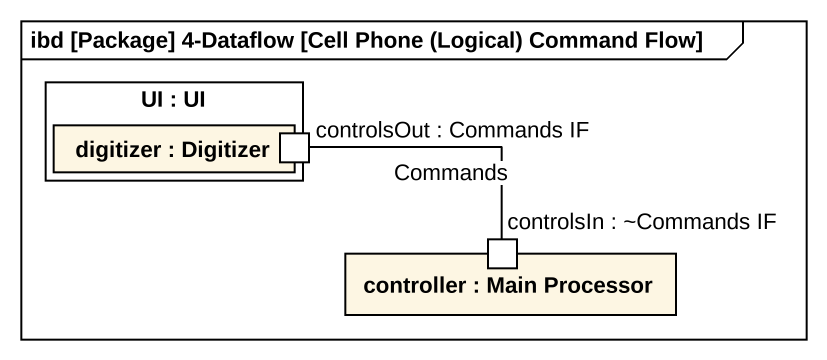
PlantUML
@startuml
mainframe ibd [Package] 4-Dataflow [Cell Phone (Logical) Command Flow]
rectangle "UI : UI" as UI {
  rectangle "digitizer : Digitizer" as digitizer {
    port "controlsOut : Commands IF" as controlsOut_Commands_IF
  }
}
rectangle "controller : Main Processor" as controller {
  port "controlsIn : ~Commands IF" as controlsIn_Commands_IF
}
controlsOut_Commands_IF -right- controlsIn_Commands_IF : Commands
@enduml
